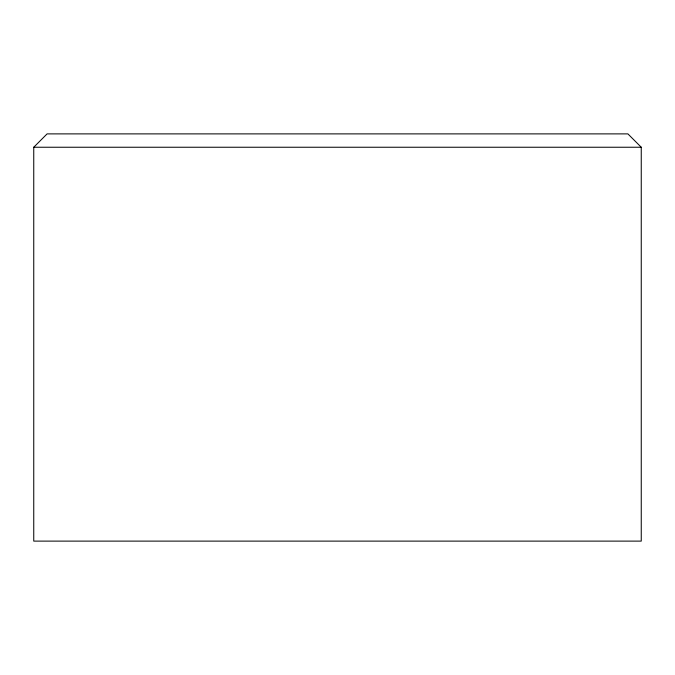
<?xml version="1.0" encoding="UTF-8"?>
<svg xmlns="http://www.w3.org/2000/svg" width="675" height="675" viewBox="0 0 675 675"><rect width="100%" height="100%" fill="white"/><g stroke="black" fill="none" stroke-linecap="round" stroke-linejoin="round"><path stroke-width="1.01" d="M33.75 147.243L47.098 133.886L627.902 133.886L641.25 147.243L641.25 541.114L33.75 541.114L33.75 147.243L641.25 147.243"/></g></svg>
